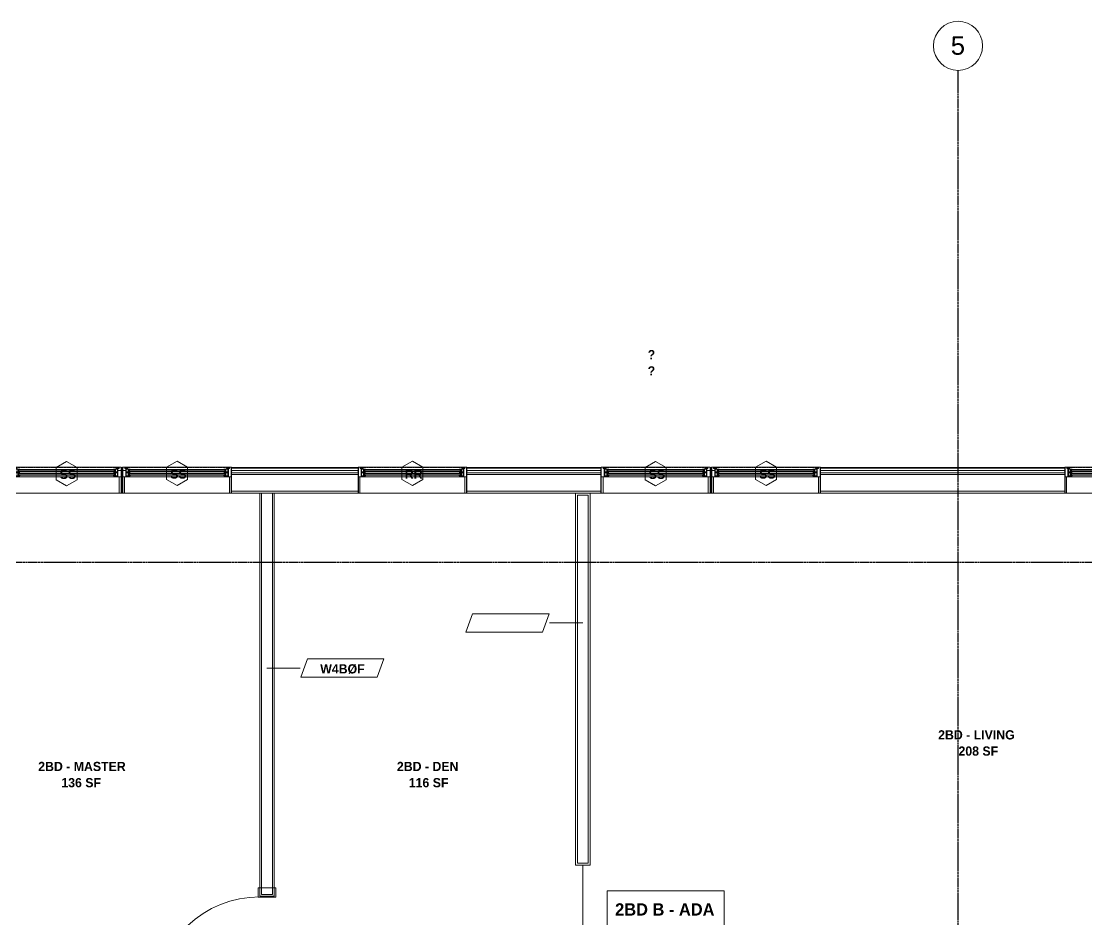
# Model space of a CAD drawing. Header units: inches. Extents: x -4058 to -1781, y 9814 to 12264.
# Drawn here: x -2478.7 to -2131.4, y 11970.7 to 12263.5 of the extents above; entities that cross this region are included whole.
import ezdxf

# ---------------------------------------------------------------- set-up
doc = ezdxf.new("R2010")
doc.units = ezdxf.units.IN
doc.header["$MEASUREMENT"] = 0
doc.linetypes.add('Dash', pattern=[0.25, 0.125, -0.125])
doc.linetypes.add('Grid Line 1_2_', pattern=[0.875, 0.5, -0.125, 0.125, -0.125])
for name, color, linetype, lineweight in [('0-1', 7, 'Continuous', 5), ('0-2', 7, 'Continuous', 9), ('0-4', 165, 'Continuous', 5), ('A-AREA-IDEN', 2, 'Continuous', 9), ('A-DETL-GENF-HDLN-1', 7, 'Dash', 9), ('A-DETL-GENF-HDLN-2', 1, 'Continuous', 18), ('A-DOOR-3', 31, 'Continuous', 9), ('A-DOOR-4', 31, 'Continuous', 30), ('A-FLOR-2', 192, 'Continuous', 9), ('A-GLAZ', 151, 'Continuous', 18), ('A-GLAZ-1', 10, 'Continuous', 30), ('A-GLAZ-2', 7, 'Continuous', 9), ('A-GLAZ-IDEN', 152, 'Continuous', 9), ('A-WALL', 113, 'Continuous', 18), ('A-WALL-1', 7, 'Continuous', 9), ('A-WALL-2', 250, 'Continuous', 18), ('A-WALL-3', 113, 'Continuous', 9), ('A-WALL-IDEN', 211, 'Continuous', 9), ('S-GRID-1', 1, 'Grid Line 1_2_', 30), ('S-GRID-IDEN', 1, 'Continuous', 9), ('S-GRID-IDEN-1', 147, 'Continuous', 9)]:
    doc.layers.add(name, color=color, linetype=linetype, lineweight=lineweight)
doc.styles.add('Arial', font='arial.ttf', dxfattribs={"height": 6})
doc.styles.add('Century Gothic_B', font='GOTHICB.TTF', dxfattribs={"height": 3})
doc.styles.add('Century Gothic_B_1', font='GOTHICB.TTF', dxfattribs={"height": 4})

# ---------------------------------------------------------------- blocks, each defined once
blk = doc.blocks.new('Window-Double_Hung-Marvin-Essential - 2-WIDE _TEMP ALL LOW_ ESDH3066-3454268-UNITS PLANS - 3RD FLOOR')
at = {"layer": 'A-DETL-GENF-HDLN-1'}
blk.add_line((16.1, 4.22), (-16.5, 4.22), dxfattribs=at)
at = {"layer": 'A-DETL-GENF-HDLN-2'}
for p, q in [((-17.75, 4.28), (-17.16, 4.28)), ((-17.75, 4.28), (-17.75, 1.19)), ((-17.08, 3.87), (-17.16, 4.28)), ((-17.08, 3.87), (-16.19, 3.87)), ((-16.85, 4.25), (-16.85, 3.87)), ((-16.3, 4.25), (-16.85, 4.25)), ((-16.38, 3.77), (-16.72, 3.77)), ((-16.72, 3.77), (-16.72, 1.19)), ((-15.34, 3.69), (-16.56, 3.69)), ((-16.56, 2.75), (-16.56, 3.69)), ((-16.38, 3.87), (-16.38, 3.77)), ((-16.3, 4.01), (-16.3, 4.25)), ((-16.18, 4.01), (-16.3, 4.01)), ((-16.19, 3.97), (-16.1, 3.97)), ((-16.19, 3.87), (-16.19, 3.97)), ((-16.18, 4.22), (-16.1, 4.22)), ((-16.18, 4.22), (-16.18, 4.01)), ((-16.1, 3.97), (-16.1, 4.22)), ((-15.94, 2.87), (-15.94, 3.59)), ((-15.94, 3.59), (-15.28, 3.59)), ((-15.84, 2.88), (-15.84, 3.57)), ((-15.34, 3.69), (-15.28, 3.63)), ((-15.28, 3.59), (-15.28, 3.63)), ((15.34, 3.69), (15.28, 3.63)), ((15.28, 3.59), (15.28, 3.63)), ((15.94, 3.59), (15.28, 3.59)), ((15.34, 3.69), (16.56, 3.69)), ((15.84, 2.88), (15.84, 3.57)), ((15.94, 2.87), (15.94, 3.59)), ((16.18, 4.22), (16.1, 4.22)), ((16.1, 3.97), (16.1, 4.22)), ((16.19, 3.97), (16.1, 3.97)), ((16.18, 4.22), (16.18, 4.01)), ((16.18, 4.01), (16.3, 4.01)), ((16.19, 3.87), (16.19, 3.97)), ((17.08, 3.87), (16.19, 3.87)), ((16.3, 4.01), (16.3, 4.25)), ((16.3, 4.25), (16.85, 4.25)), ((16.38, 3.87), (16.38, 3.77)), ((16.38, 3.77), (16.72, 3.77)), ((16.56, 2.75), (16.56, 3.69)), ((16.72, 3.77), (16.72, 1.19)), ((16.85, 4.25), (16.85, 3.87)), ((17.08, 3.87), (17.16, 4.28)), ((17.75, 4.28), (17.16, 4.28)), ((17.75, 4.28), (17.75, 1.19)), ((-19.25, 3.23), (-19.25, 3.19)), ((-17.75, 3.23), (-19.25, 3.23)), ((-19.25, 3.19), (-17.9, 3.19)), ((-17.9, 3.19), (-17.9, 3.08)), ((-17.9, 3.08), (-17.75, 3.08)), ((-16.72, 1.19), (-17.75, 1.19)), ((-17.13, 1.16), (-17.13, -4.19)), ((-16.56, 2.75), (-15.34, 2.75)), ((-15.34, 2.47), (-16.56, 2.47)), ((-16.56, 1.53), (-16.56, 2.47)), ((-16.56, 1.53), (-15.34, 1.53)), ((-15.28, 2.87), (-15.94, 2.87)), ((-15.94, 1.65), (-15.94, 2.37)), ((-15.94, 2.37), (-15.28, 2.37)), ((-15.28, 1.65), (-15.94, 1.65)), ((-15.84, 1.66), (-15.84, 2.35)), ((-15.54, 3.01), (-15.54, 3.45)), ((-15.54, 1.79), (-15.54, 2.23)), ((-15.34, 2.75), (-15.28, 2.81)), ((-15.34, 2.47), (-15.28, 2.41)), ((-15.34, 1.53), (-15.28, 1.59)), ((-15.28, 2.81), (-15.28, 2.87)), ((-15.28, 2.37), (-15.28, 2.41)), ((-15.28, 1.59), (-15.28, 1.65)), ((15.28, 2.81), (15.28, 2.87)), ((15.28, 2.87), (15.94, 2.87)), ((15.34, 2.75), (15.28, 2.81)), ((15.34, 2.47), (15.28, 2.41)), ((15.28, 2.37), (15.28, 2.41)), ((15.94, 2.37), (15.28, 2.37)), ((15.28, 1.59), (15.28, 1.65)), ((15.28, 1.65), (15.94, 1.65)), ((15.34, 1.53), (15.28, 1.59)), ((16.56, 2.75), (15.34, 2.75)), ((15.34, 2.47), (16.56, 2.47)), ((16.56, 1.53), (15.34, 1.53)), ((15.54, 3.01), (15.54, 3.45)), ((15.54, 1.79), (15.54, 2.23)), ((15.84, 1.66), (15.84, 2.35)), ((15.94, 1.65), (15.94, 2.37)), ((16.56, 1.53), (16.56, 2.47)), ((16.72, 1.19), (17.75, 1.19)), ((17.12, -4.19), (17.12, 1.16)), ((17.75, 3.23), (19.25, 3.23)), ((17.9, 3.08), (17.75, 3.08)), ((17.9, 3.19), (17.9, 3.08)), ((19.25, 3.19), (17.9, 3.19)), ((19.25, 3.23), (19.25, 3.19)), ((-17.13, -4.19), (-17.75, -4.19)), ((17.12, -4.19), (17.75, -4.19))]:
    blk.add_line(p, q, dxfattribs=at)
at = {"layer": 'A-GLAZ'}
for p, q in [((15.84, 3.57), (-15.84, 3.57)), ((15.84, 3.45), (-15.84, 3.45)), ((15.84, 3.01), (-15.84, 3.01)), ((15.84, 2.88), (-15.84, 2.88)), ((15.84, 2.35), (-15.84, 2.35)), ((15.84, 2.23), (-15.84, 2.23)), ((15.84, 1.79), (-15.84, 1.79)), ((15.84, 1.66), (-15.84, 1.66))]:
    blk.add_line(p, q, dxfattribs=at)
at = {"layer": 'A-GLAZ-1'}
for p, q in [((-17.75, 4.28), (-17.75, 1.19)), ((17.75, 1.19), (17.75, 4.28)), ((-17.75, 1.16), (-17.75, -4.19)), ((17.75, -4.19), (17.75, 1.16))]:
    blk.add_line(p, q, dxfattribs=at)
at = {"layer": 'A-GLAZ-2'}
for p, q in [((17.75, 4.28), (-17.75, 4.28)), ((20.21, 4.25), (17.75, 4.25)), ((17.75, 4.19), (20.21, 4.19)), ((20.21, 4.19), (20.21, 4.25)), ((-17.75, 1.19), (17.75, 1.19)), ((-17.75, -4.19), (17.75, -4.19))]:
    blk.add_line(p, q, dxfattribs=at)
blk = doc.blocks.new('Window-Double_Hung-Marvin-Essential - 1-WIDE _TEMP LOWER_ ESDH3066-3454270-UNITS PLANS - 3RD FLOOR')
at = {"layer": 'A-DETL-GENF-HDLN-1'}
blk.add_line((16.1, 4.22), (-16.5, 4.22), dxfattribs=at)
at = {"layer": 'A-DETL-GENF-HDLN-2'}
for p, q in [((-17.75, 4.28), (-17.16, 4.28)), ((-17.75, 4.28), (-17.75, 1.19)), ((-17.08, 3.87), (-17.16, 4.28)), ((-17.08, 3.87), (-16.19, 3.87)), ((-16.85, 4.25), (-16.85, 3.87)), ((-16.3, 4.25), (-16.85, 4.25)), ((-16.38, 3.77), (-16.72, 3.77)), ((-16.72, 3.77), (-16.72, 1.19)), ((-15.34, 3.69), (-16.56, 3.69)), ((-16.56, 2.75), (-16.56, 3.69)), ((-16.38, 3.87), (-16.38, 3.77)), ((-16.3, 4.01), (-16.3, 4.25)), ((-16.18, 4.01), (-16.3, 4.01)), ((-16.19, 3.97), (-16.1, 3.97)), ((-16.19, 3.87), (-16.19, 3.97)), ((-16.18, 4.22), (-16.1, 4.22)), ((-16.18, 4.22), (-16.18, 4.01)), ((-16.1, 3.97), (-16.1, 4.22)), ((-15.94, 2.87), (-15.94, 3.59)), ((-15.94, 3.59), (-15.28, 3.59)), ((-15.84, 2.88), (-15.84, 3.57)), ((-15.34, 3.69), (-15.28, 3.63)), ((-15.28, 3.59), (-15.28, 3.63)), ((15.34, 3.69), (15.28, 3.63)), ((15.28, 3.59), (15.28, 3.63)), ((15.94, 3.59), (15.28, 3.59)), ((15.34, 3.69), (16.56, 3.69)), ((15.84, 2.88), (15.84, 3.57)), ((15.94, 2.87), (15.94, 3.59)), ((16.18, 4.22), (16.1, 4.22)), ((16.1, 3.97), (16.1, 4.22)), ((16.19, 3.97), (16.1, 3.97)), ((16.18, 4.22), (16.18, 4.01)), ((16.18, 4.01), (16.3, 4.01)), ((16.19, 3.87), (16.19, 3.97)), ((17.08, 3.87), (16.19, 3.87)), ((16.3, 4.01), (16.3, 4.25)), ((16.3, 4.25), (16.85, 4.25)), ((16.38, 3.87), (16.38, 3.77)), ((16.38, 3.77), (16.72, 3.77)), ((16.56, 2.75), (16.56, 3.69)), ((16.72, 3.77), (16.72, 1.19)), ((16.85, 4.25), (16.85, 3.87)), ((17.08, 3.87), (17.16, 4.28)), ((17.75, 4.28), (17.16, 4.28)), ((17.75, 4.28), (17.75, 1.19)), ((-19.25, 3.23), (-19.25, 3.19)), ((-17.75, 3.23), (-19.25, 3.23)), ((-19.25, 3.19), (-17.9, 3.19)), ((-17.9, 3.19), (-17.9, 3.08)), ((-17.9, 3.08), (-17.75, 3.08)), ((-16.72, 1.19), (-17.75, 1.19)), ((-17.13, 1.16), (-17.13, -4.19)), ((-16.56, 2.75), (-15.34, 2.75)), ((-15.34, 2.47), (-16.56, 2.47)), ((-16.56, 1.53), (-16.56, 2.47)), ((-16.56, 1.53), (-15.34, 1.53)), ((-15.28, 2.87), (-15.94, 2.87)), ((-15.94, 1.65), (-15.94, 2.37)), ((-15.94, 2.37), (-15.28, 2.37)), ((-15.28, 1.65), (-15.94, 1.65)), ((-15.84, 1.66), (-15.84, 2.35)), ((-15.54, 3.01), (-15.54, 3.45)), ((-15.54, 1.79), (-15.54, 2.23)), ((-15.34, 2.75), (-15.28, 2.81)), ((-15.34, 2.47), (-15.28, 2.41)), ((-15.34, 1.53), (-15.28, 1.59)), ((-15.28, 2.81), (-15.28, 2.87)), ((-15.28, 2.37), (-15.28, 2.41)), ((-15.28, 1.59), (-15.28, 1.65)), ((15.28, 2.81), (15.28, 2.87)), ((15.28, 2.87), (15.94, 2.87)), ((15.34, 2.75), (15.28, 2.81)), ((15.34, 2.47), (15.28, 2.41)), ((15.28, 2.37), (15.28, 2.41)), ((15.94, 2.37), (15.28, 2.37)), ((15.28, 1.59), (15.28, 1.65)), ((15.28, 1.65), (15.94, 1.65)), ((15.34, 1.53), (15.28, 1.59)), ((16.56, 2.75), (15.34, 2.75)), ((15.34, 2.47), (16.56, 2.47)), ((16.56, 1.53), (15.34, 1.53)), ((15.54, 3.01), (15.54, 3.45)), ((15.54, 1.79), (15.54, 2.23)), ((15.84, 1.66), (15.84, 2.35)), ((15.94, 1.65), (15.94, 2.37)), ((16.56, 1.53), (16.56, 2.47)), ((16.72, 1.19), (17.75, 1.19)), ((17.12, -4.19), (17.12, 1.16)), ((17.75, 3.23), (19.25, 3.23)), ((17.9, 3.08), (17.75, 3.08)), ((17.9, 3.19), (17.9, 3.08)), ((19.25, 3.19), (17.9, 3.19)), ((19.25, 3.23), (19.25, 3.19)), ((-17.13, -4.19), (-17.75, -4.19)), ((17.12, -4.19), (17.75, -4.19))]:
    blk.add_line(p, q, dxfattribs=at)
at = {"layer": 'A-GLAZ'}
for p, q in [((15.84, 3.57), (-15.84, 3.57)), ((15.84, 3.45), (-15.84, 3.45)), ((15.84, 3.01), (-15.84, 3.01)), ((15.84, 2.88), (-15.84, 2.88)), ((15.84, 2.35), (-15.84, 2.35)), ((15.84, 2.23), (-15.84, 2.23)), ((15.84, 1.79), (-15.84, 1.79)), ((15.84, 1.66), (-15.84, 1.66))]:
    blk.add_line(p, q, dxfattribs=at)
at = {"layer": 'A-GLAZ-1'}
for p, q in [((-17.75, 4.28), (-17.75, 1.19)), ((17.75, 1.19), (17.75, 4.28)), ((-17.75, 1.16), (-17.75, -4.19)), ((17.75, -4.19), (17.75, 1.16))]:
    blk.add_line(p, q, dxfattribs=at)
at = {"layer": 'A-GLAZ-2'}
for p, q in [((17.75, 4.28), (-17.75, 4.28)), ((20.46, 4.25), (17.75, 4.25)), ((17.75, 4.19), (20.46, 4.19)), ((20.46, 4.19), (20.46, 4.25)), ((-17.75, 1.19), (17.75, 1.19)), ((-17.75, -4.19), (17.75, -4.19))]:
    blk.add_line(p, q, dxfattribs=at)
blk = doc.blocks.new('Window-Double_Hung-Marvin-Essential - 2-WIDE _TEMP ALL LOW_ ESDH3066-3454271-UNITS PLANS - 3RD FLOOR')
at = {"layer": 'A-DETL-GENF-HDLN-1'}
blk.add_line((16.1, -4.22), (-16.5, -4.22), dxfattribs=at)
at = {"layer": 'A-DETL-GENF-HDLN-2'}
for p, q in [((-17.13, 4.19), (-17.75, 4.19)), ((-17.13, -1.16), (-17.13, 4.19)), ((17.12, 4.19), (17.75, 4.19)), ((17.12, 4.19), (17.12, -1.16)), ((-19.25, -3.23), (-19.25, -3.19)), ((-19.25, -3.19), (-17.9, -3.19)), ((-17.75, -3.23), (-19.25, -3.23)), ((-17.9, -3.19), (-17.9, -3.08)), ((-17.9, -3.08), (-17.75, -3.08)), ((-16.72, -1.19), (-17.75, -1.19)), ((-17.75, -4.28), (-17.75, -1.19)), ((-16.72, -3.77), (-16.72, -1.19)), ((-16.56, -1.53), (-15.34, -1.53)), ((-16.56, -1.53), (-16.56, -2.47)), ((-15.34, -2.47), (-16.56, -2.47)), ((-16.56, -2.75), (-15.34, -2.75)), ((-16.56, -2.75), (-16.56, -3.69)), ((-15.28, -1.65), (-15.94, -1.65)), ((-15.94, -1.65), (-15.94, -2.37)), ((-15.94, -2.37), (-15.28, -2.37)), ((-15.28, -2.87), (-15.94, -2.87)), ((-15.94, -2.87), (-15.94, -3.59)), ((-15.84, -1.66), (-15.84, -2.35)), ((-15.84, -2.88), (-15.84, -3.57)), ((-15.54, -1.79), (-15.54, -2.23)), ((-15.54, -3.01), (-15.54, -3.45)), ((-15.34, -1.53), (-15.28, -1.59)), ((-15.34, -2.47), (-15.28, -2.41)), ((-15.34, -2.75), (-15.28, -2.81)), ((-15.28, -1.59), (-15.28, -1.65)), ((-15.28, -2.37), (-15.28, -2.41)), ((-15.28, -2.81), (-15.28, -2.87)), ((15.34, -1.53), (15.28, -1.59)), ((15.28, -1.59), (15.28, -1.65)), ((15.28, -1.65), (15.94, -1.65)), ((15.28, -2.37), (15.28, -2.41)), ((15.94, -2.37), (15.28, -2.37)), ((15.34, -2.47), (15.28, -2.41)), ((15.34, -2.75), (15.28, -2.81)), ((15.28, -2.81), (15.28, -2.87)), ((15.28, -2.87), (15.94, -2.87)), ((16.56, -1.53), (15.34, -1.53)), ((15.34, -2.47), (16.56, -2.47)), ((16.56, -2.75), (15.34, -2.75)), ((15.54, -1.79), (15.54, -2.23)), ((15.54, -3.01), (15.54, -3.45)), ((15.84, -1.66), (15.84, -2.35)), ((15.84, -2.88), (15.84, -3.57)), ((15.94, -1.65), (15.94, -2.37)), ((15.94, -2.87), (15.94, -3.59)), ((16.56, -1.53), (16.56, -2.47)), ((16.56, -2.75), (16.56, -3.69)), ((16.72, -3.77), (16.72, -1.19)), ((16.72, -1.19), (17.75, -1.19)), ((17.75, -4.28), (17.75, -1.19)), ((17.9, -3.08), (17.75, -3.08)), ((17.75, -3.23), (19.25, -3.23)), ((17.9, -3.19), (17.9, -3.08)), ((19.25, -3.19), (17.9, -3.19)), ((19.25, -3.23), (19.25, -3.19)), ((-17.75, -4.28), (-17.16, -4.28)), ((-17.08, -3.87), (-17.16, -4.28)), ((-17.08, -3.87), (-16.19, -3.87)), ((-16.85, -4.25), (-16.85, -3.87)), ((-16.3, -4.25), (-16.85, -4.25)), ((-16.38, -3.77), (-16.72, -3.77)), ((-15.34, -3.69), (-16.56, -3.69)), ((-16.38, -3.87), (-16.38, -3.77)), ((-16.18, -4.01), (-16.3, -4.01)), ((-16.3, -4.01), (-16.3, -4.25)), ((-16.19, -3.87), (-16.19, -3.97)), ((-16.19, -3.97), (-16.1, -3.97)), ((-16.18, -4.22), (-16.18, -4.01)), ((-16.18, -4.22), (-16.1, -4.22)), ((-16.1, -3.97), (-16.1, -4.22)), ((-15.94, -3.59), (-15.28, -3.59)), ((-15.34, -3.69), (-15.28, -3.63)), ((-15.28, -3.59), (-15.28, -3.63)), ((15.28, -3.59), (15.28, -3.63)), ((15.94, -3.59), (15.28, -3.59)), ((15.34, -3.69), (15.28, -3.63)), ((15.34, -3.69), (16.56, -3.69)), ((16.19, -3.97), (16.1, -3.97)), ((16.1, -3.97), (16.1, -4.22)), ((16.18, -4.22), (16.1, -4.22)), ((16.18, -4.22), (16.18, -4.01)), ((16.18, -4.01), (16.3, -4.01)), ((17.08, -3.87), (16.19, -3.87)), ((16.19, -3.87), (16.19, -3.97)), ((16.3, -4.01), (16.3, -4.25)), ((16.3, -4.25), (16.85, -4.25)), ((16.38, -3.87), (16.38, -3.77)), ((16.38, -3.77), (16.72, -3.77)), ((16.85, -4.25), (16.85, -3.87)), ((17.08, -3.87), (17.16, -4.28)), ((17.75, -4.28), (17.16, -4.28))]:
    blk.add_line(p, q, dxfattribs=at)
at = {"layer": 'A-GLAZ'}
for p, q in [((15.84, -1.66), (-15.84, -1.66)), ((15.84, -1.79), (-15.84, -1.79)), ((15.84, -2.23), (-15.84, -2.23)), ((15.84, -2.35), (-15.84, -2.35)), ((15.84, -2.88), (-15.84, -2.88)), ((15.84, -3.01), (-15.84, -3.01)), ((15.84, -3.45), (-15.84, -3.45)), ((15.84, -3.57), (-15.84, -3.57))]:
    blk.add_line(p, q, dxfattribs=at)
at = {"layer": 'A-GLAZ-1'}
for p, q in [((-17.75, -1.16), (-17.75, 4.19)), ((17.75, 4.19), (17.75, -1.16)), ((-17.75, -4.28), (-17.75, -1.19)), ((17.75, -1.19), (17.75, -4.28))]:
    blk.add_line(p, q, dxfattribs=at)
at = {"layer": 'A-GLAZ-2'}
for p, q in [((-17.75, 4.19), (17.75, 4.19)), ((-17.75, -1.19), (17.75, -1.19)), ((17.75, -4.28), (-17.75, -4.28)), ((17.75, -4.19), (20.21, -4.19)), ((20.21, -4.25), (17.75, -4.25)), ((20.21, -4.19), (20.21, -4.25))]:
    blk.add_line(p, q, dxfattribs=at)
blk = doc.blocks.new('CTR - 1st Phase - Shell_rvt-1-UNITS PLANS - 3RD FLOOR')
at = {"layer": 'A-WALL-1'}
for p, q in [((-2445.67, 12118.09), (-2446.18, 12118.09)), ((-2368.94, 12118.09), (-2407.71, 12118.09)), ((-2292.14, 12118.09), (-2330.73, 12118.09)), ((-2253.67, 12118.09), (-2254.18, 12118.09)), ((-2138.54, 12118.09), (-2215.71, 12118.09)), ((-2446.18, 12115.09), (-2446.18, 12115.06)), ((-2445.67, 12115.06), (-2445.67, 12115.09)), ((-2410.17, 12115.09), (-2410.17, 12115.06)), ((-2368.94, 12115.06), (-2368.94, 12115.09)), ((-2333.44, 12115.09), (-2333.44, 12115.06)), ((-2289.68, 12115.06), (-2289.68, 12115.09)), ((-2254.18, 12115.09), (-2254.18, 12115.06)), ((-2253.67, 12115.06), (-2253.67, 12115.09)), ((-2218.17, 12115.09), (-2218.17, 12115.06)), ((-2138.54, 12115.06), (-2138.54, 12115.09)), ((-2446.18, 12109.71), (-2445.67, 12109.71)), ((-2410.17, 12109.71), (-2368.94, 12109.71)), ((-2333.44, 12109.71), (-2289.68, 12109.71)), ((-2254.18, 12109.71), (-2253.67, 12109.71)), ((-2218.17, 12109.71), (-2138.54, 12109.71))]:
    blk.add_line(p, q, dxfattribs=at)
at = {"layer": 'A-WALL-2'}
for p, q in [((-2445.67, 12117.84), (-2446.18, 12117.84)), ((-2445.67, 12117.09), (-2446.18, 12117.09)), ((-2445.67, 12116.34), (-2446.18, 12116.34)), ((-2445.67, 12115.84), (-2446.18, 12115.84)), ((-2368.94, 12117.84), (-2410.17, 12117.84)), ((-2368.94, 12117.09), (-2410.17, 12117.09)), ((-2368.94, 12116.34), (-2410.17, 12116.34)), ((-2368.94, 12115.84), (-2410.17, 12115.84)), ((-2289.68, 12117.84), (-2333.44, 12117.84)), ((-2289.68, 12117.09), (-2333.44, 12117.09)), ((-2289.68, 12116.34), (-2333.44, 12116.34)), ((-2289.68, 12115.84), (-2333.44, 12115.84)), ((-2253.67, 12117.84), (-2254.18, 12117.84)), ((-2253.67, 12117.09), (-2254.18, 12117.09)), ((-2253.67, 12116.34), (-2254.18, 12116.34)), ((-2253.67, 12115.84), (-2254.18, 12115.84)), ((-2138.54, 12117.84), (-2218.17, 12117.84)), ((-2138.54, 12117.09), (-2218.17, 12117.09)), ((-2138.54, 12116.34), (-2218.17, 12116.34)), ((-2138.54, 12115.84), (-2218.17, 12115.84)), ((-2445.67, 12110.34), (-2446.18, 12110.34)), ((-2368.94, 12110.34), (-2410.17, 12110.34)), ((-2289.68, 12110.34), (-2333.44, 12110.34)), ((-2253.67, 12110.34), (-2254.18, 12110.34)), ((-2138.54, 12110.34), (-2218.17, 12110.34))]:
    blk.add_line(p, q, dxfattribs=at)
at = {"layer": '0-2', "rotation": 180}
for p in [(-2463.93, 12113.9), (-2271.93, 12113.9)]:
    blk.add_blockref('Window-Double_Hung-Marvin-Essential - 2-WIDE _TEMP ALL LOW_ ESDH3066-3454271-UNITS PLANS - 3RD FLOOR', p, dxfattribs=at)
at = {"layer": '0-2'}
for name, p in [('Window-Double_Hung-Marvin-Essential - 2-WIDE _TEMP ALL LOW_ ESDH3066-3454268-UNITS PLANS - 3RD FLOOR', (-2427.92, 12113.9)), ('Window-Double_Hung-Marvin-Essential - 1-WIDE _TEMP LOWER_ ESDH3066-3454270-UNITS PLANS - 3RD FLOOR', (-2351.19, 12113.9)), ('Window-Double_Hung-Marvin-Essential - 2-WIDE _TEMP ALL LOW_ ESDH3066-3454268-UNITS PLANS - 3RD FLOOR', (-2235.92, 12113.9)), ('Window-Double_Hung-Marvin-Essential - 1-WIDE _TEMP LOWER_ ESDH3066-3454270-UNITS PLANS - 3RD FLOOR', (-2120.79, 12113.9))]:
    blk.add_blockref(name, p, dxfattribs=at)
blk = doc.blocks.new('Grid - Grid Head - Circle-1738874-UNITS PLANS - 3RD FLOOR')
at = {"layer": 'S-GRID-IDEN-1'}
for start, end in [(360, 180), (180, 360)]:
    blk.add_arc((0, 0), 0.25, start, end, dxfattribs=at)
blk = doc.blocks.new('CTR - 1st Phase - Structure_rvt-1-UNITS PLANS - 3RD FLOOR')
at = {"layer": 'S-GRID-1'}
for p, q in [((-2173.32, 9814.03), (-2173.32, 12247.5)), ((-1781.27, 12087.19), (-4041.78, 12087.19))]:
    blk.add_line(p, q, dxfattribs=at)
at = {"layer": '0-4', "xscale": 31.99999999999999, "yscale": 31.99999999999999, "zscale": 31.99999999999999}
blk.add_blockref('Grid - Grid Head - Circle-1738874-UNITS PLANS - 3RD FLOOR', (-2173.32, 12255.5), dxfattribs=at)
at = {"layer": 'S-GRID-IDEN', "insert": (-2175.7, 12258.6), "char_height": 6, "width": 5.656, "attachment_point": 1, "style": 'Arial'}
blk.add_mtext('5', dxfattribs=at)
blk = doc.blocks.new('SWING - SINGLE - FLUSH - SWING - FLUSH - 2-10 x 6-8 - PRIVACY-4346068-UNITS PLANS - 3RD FLOOR')
at = {"layer": 'A-DOOR-3'}
for p, q in [((-20, 2.37), (-20, 2.87)), ((-20, 2.87), (-17, 2.87)), ((-20, 2.37), (-17, 2.37)), ((-20, -2.88), (-20, 2.37)), ((-17, 2.37), (-20, 2.37)), ((-17, 2.87), (-17, 2.37)), ((-17, 2.37), (-17, -2.88)), ((17, 2.37), (17, 2.87)), ((17, 2.87), (20, 2.87)), ((17, 2.37), (20, 2.37)), ((17, -2.88), (17, 2.37)), ((20, 2.37), (17, 2.37)), ((20, 2.87), (20, 2.37)), ((20, 2.37), (20, -2.88)), ((-17, -2.88), (-20, -2.88)), ((20, -2.88), (17, -2.88))]:
    blk.add_line(p, q, dxfattribs=at)
blk.add_arc((17, -2.38), 34.07, 180, 266.6343, dxfattribs=at)
at = {"layer": 'A-DOOR-4'}
for p, q in [((15, -2.38), (15, -36.38)), ((17, -2.38), (15, -2.38)), ((17, -2.38), (17, -36.38)), ((17, -36.38), (15, -36.38))]:
    blk.add_line(p, q, dxfattribs=at)
blk = doc.blocks.new('Window Tag - ONE-4156801-UNITS PLANS - 3RD FLOOR')
at = {"layer": 'A-GLAZ-IDEN'}
for p, q in [((0, 0.125), (-0.107, 0.062)), ((0.107, 0.062), (0, 0.125)), ((-0.107, 0.062), (-0.107, -0.062)), ((0.107, -0.062), (0.107, 0.062)), ((-0.107, -0.062), (0, -0.125)), ((0, -0.125), (0.107, -0.062))]:
    blk.add_line(p, q, dxfattribs=at)
blk = doc.blocks.new('Wall Tag - Arch Wall-3956453-UNITS PLANS - 3RD FLOOR')
at = {"layer": 'A-WALL-IDEN'}
for p, q in [((-0.356, 0.094), (-0.424, -0.094)), ((0.424, 0.094), (-0.356, 0.094)), ((0.356, -0.094), (0.424, 0.094)), ((-0.424, -0.094), (0.356, -0.094))]:
    blk.add_line(p, q, dxfattribs=at)

msp = doc.modelspace()

# ---------------------------------------------------------------- linework, layer by layer
at = {"layer": 'A-AREA-IDEN', "flags": 128}
msp.add_lwpolyline([(-2287.68, 11980.14), (-2249.55, 11980.14), (-2249.55, 11961.69), (-2287.68, 11961.69)], close=True, dxfattribs=at)
at = {"layer": 'A-FLOR-2'}
msp.add_line((-2295.62, 11941.11), (-2295.62, 11988.52), dxfattribs=at)
at = {"layer": 'A-WALL'}
for p, q in [((-2400.37, 12109.71), (-2400.37, 11978.99)), ((-2396.87, 11978.99), (-2396.87, 12109.71)), ((-2293.87, 12109.09), (-2297.37, 12109.09)), ((-2297.37, 12109.09), (-2297.37, 11989.15)), ((-2293.87, 12109.09), (-2293.87, 11989.15)), ((-2297.37, 11989.15), (-2293.87, 11989.15)), ((-2400.37, 11978.99), (-2396.87, 11978.99))]:
    msp.add_line(p, q, dxfattribs=at)
at = {"layer": 'A-WALL-3'}
for p, q in [((-2396.25, 12109.71), (-2401, 12109.71)), ((-2401, 12109.71), (-2401, 11978.36)), ((-2396.25, 11978.36), (-2396.25, 12109.71)), ((-2293.25, 12109.71), (-2298, 12109.71)), ((-2298, 12109.71), (-2298, 11988.52)), ((-2293.25, 11988.52), (-2293.25, 12109.71)), ((-2298, 11988.52), (-2293.25, 11988.52)), ((-2401, 11978.36), (-2396.25, 11978.36))]:
    msp.add_line(p, q, dxfattribs=at)
at = {"layer": 'A-WALL-IDEN'}
for p, q in [((-2295.62, 12067.43), (-2306.47, 12067.43)), ((-2398.62, 12052.73), (-2387.78, 12052.73))]:
    msp.add_line(p, q, dxfattribs=at)

# ---------------------------------------------------------------- block references
at = {"layer": '0-1'}
for name in ['CTR - 1st Phase - Structure_rvt-1-UNITS PLANS - 3RD FLOOR', 'CTR - 1st Phase - Shell_rvt-1-UNITS PLANS - 3RD FLOOR']:
    msp.add_blockref(name, (0, 0), dxfattribs=at)
at = {"layer": 'A-DOOR-3', "rotation": 269.9999999999487}
msp.add_blockref('SWING - SINGLE - FLUSH - SWING - FLUSH - 2-10 x 6-8 - PRIVACY-4346068-UNITS PLANS - 3RD FLOOR', (-2398.62, 11961.11), dxfattribs=at)
at = {"layer": 'A-GLAZ-IDEN', "xscale": 31.99999999999999, "yscale": 31.99999999999999, "zscale": 31.99999999999999}
for p in [(-2463.93, 12116.09), (-2427.92, 12116.18), (-2351.19, 12116.18), (-2271.93, 12116.09), (-2235.92, 12116.18)]:
    msp.add_blockref('Window Tag - ONE-4156801-UNITS PLANS - 3RD FLOOR', p, dxfattribs=at)
at = {"layer": 'A-WALL-IDEN', "xscale": 31.99999999999999, "yscale": 31.99999999999999, "zscale": 31.99999999999999}
for p in [(-2320.2, 12067.43), (-2374.05, 12052.73)]:
    msp.add_blockref('Wall Tag - Arch Wall-3956453-UNITS PLANS - 3RD FLOOR', p, dxfattribs=at)

# ---------------------------------------------------------------- texts
at = {"layer": 'A-AREA-IDEN', "attachment_point": 1}
for s, insert, char_height, width, style in [('\\fCentury Gothic|b1|i0|c0|p34|;?', (-2274.5, 12156.37), 3, 2.929, 'Century Gothic_B'), ('\\fCentury Gothic|b1|i0|c0|p34|;?', (-2274.5, 12151.08), 3, 2.929, 'Century Gothic_B'), ('2BD - LIVING', (-2179.81, 12032.48), 3, 31.411, 'Century Gothic_B'), ('208 SF', (-2173.18, 12027.19), 3, 15.352, 'Century Gothic_B'), ('2BD - MASTER', (-2473.21, 12022.18), 3, 33.633, 'Century Gothic_B'), ('2BD - DEN', (-2356.26, 12022.18), 3, 24.745, 'Century Gothic_B'), ('136 SF', (-2465.66, 12016.89), 3, 15.352, 'Century Gothic_B'), ('116 SF', (-2352.39, 12016.89), 3, 15.352, 'Century Gothic_B'), ('2BD B - ADA', (-2285.12, 11976.08), 4, 39.895, 'Century Gothic_B_1')]:
    msp.add_mtext(s, dxfattribs=dict(at, insert=insert, char_height=char_height, width=width, style=style))
at = {"layer": 'A-GLAZ-IDEN', "char_height": 3, "attachment_point": 1, "style": 'Century Gothic_B'}
for s, insert, width in [('SS', (-2466.19, 12117.37), 5.454), ('SS', (-2430.18, 12117.47), 5.454), ('RR', (-2353.7, 12117.47), 6.06), ('SS', (-2274.19, 12117.37), 5.454), ('SS', (-2238.18, 12117.47), 5.454)]:
    msp.add_mtext(s, dxfattribs=dict(at, insert=insert, width=width))
at = {"layer": 'A-WALL-IDEN', "insert": (-2381.26, 12053.98), "char_height": 3, "width": 17.372, "attachment_point": 1, "style": 'Century Gothic_B'}
msp.add_mtext('W4BØF', dxfattribs=at)

doc.saveas('drawing.dxf')
